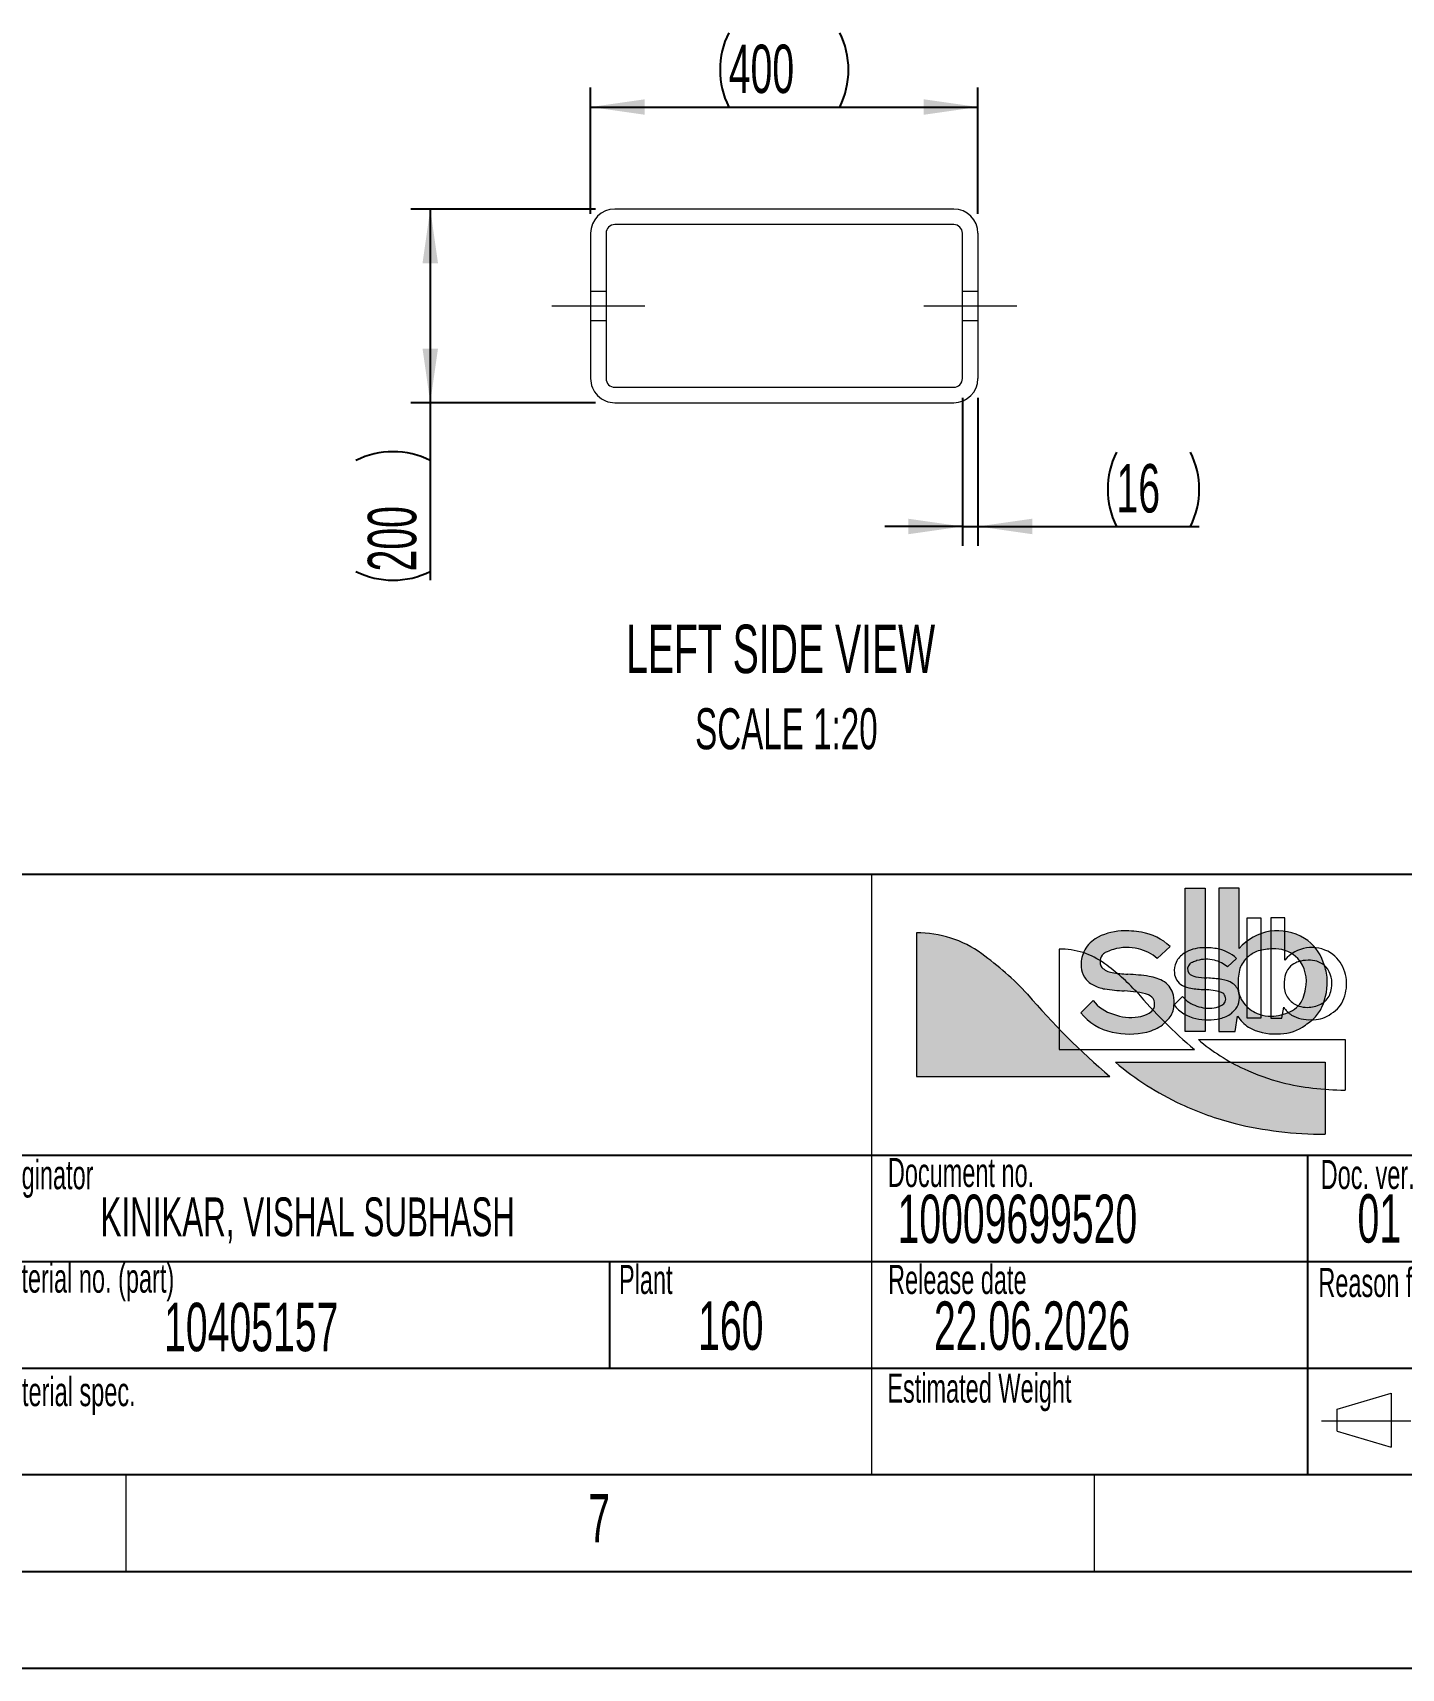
# Paper-space layout 'Sheet6' of a CAD drawing. Header units: millimetres. Extents: x 0 to 420, y 0 to 300.
# Drawn here: x 310.2 to 380.9, y 0 to 84.4 of the extents above; entities that cross this region are included whole.
import ezdxf
from ezdxf.enums import TextEntityAlignment as Align

# ---------------------------------------------------------------- set-up
doc = ezdxf.new("R2010")
doc.units = ezdxf.units.MM
doc.linetypes.add('CENTERX2', pattern=[20.319999999999997, 12.7, -2.54, 2.54, -2.54])
doc.linetypes.add('HIDDEN', pattern=[1.905, 1.27, -0.635])
for name, color, linetype in [('1ST_ANGLE', 7, 'Continuous'), ('BORDER', 7, 'Continuous'), ('DIMS', 7, 'Continuous')]:
    doc.layers.add(name, color=color, linetype=linetype)
doc.layers.add('HIDDEN', color=7, linetype='Continuous', plot=False)
doc.layers.add('HIDDEN_DETAIL', color=7, linetype='Continuous', plot=False)
doc.styles.add('SLDTEXTSTYLE0', font='TXT', dxfattribs={"width": 0.605})
doc.dimstyles.new('SLDDIMSTYLE6', dxfattribs={"dimtxt": 2.5, "dimasz": 2.8, "dimexe": 0, "dimexo": 0.0625, "dimtad": 1, "dimdec": 0, "dimlfac": 20, "dimrnd": 1e-09, "dimzin": 12, "dimdsep": 46, "dimtxsty": 'SLDTEXTSTYLE0', "dimsah": 1, "dimcen": 0.09, "dimadec": 0, "dimazin": 3, "dimtfac": 1, "dimtdec": 0, "dimtofl": 0, "dimtmove": 0, "dimatfit": 3, "dimfxl": 1, "dimfrac": 2, "dimtolj": 1, "dimtzin": 12, "dimarcsym": 0})
doc.dimstyles.new('SLDDIMSTYLE7', dxfattribs={"dimtxt": 2.5, "dimasz": 2.8, "dimexe": 0, "dimexo": 0.0625, "dimtad": 1, "dimdec": 0, "dimlfac": 20, "dimrnd": 1e-09, "dimzin": 12, "dimdsep": 46, "dimtxsty": 'SLDTEXTSTYLE0', "dimsah": 1, "dimcen": 0.09, "dimadec": 0, "dimazin": 3, "dimtfac": 1, "dimtdec": 0, "dimtmove": 0, "dimatfit": 0, "dimfxl": 1, "dimfrac": 2, "dimtolj": 1, "dimtzin": 12, "dimarcsym": 0})

# ---------------------------------------------------------------- blocks, each defined once
blk = doc.blocks.new('SW_NOTE_0_5')
at = {"color": 0, "linetype": 'Continuous', "lineweight": 0, "insert": (0, 3.867203219315885), "char_height": 3, "attachment_point": 1, "style": 'SLDTEXTSTYLE0'}
blk.add_mtext('Originator', dxfattribs=at)
blk = doc.blocks.new('SW_NOTE_0_6')
at = {"color": 0, "linetype": 'Continuous', "lineweight": 0, "insert": (0, 3.867203219315885), "char_height": 3, "attachment_point": 1, "style": 'SLDTEXTSTYLE0'}
blk.add_mtext('Material no. (part)', dxfattribs=at)
blk = doc.blocks.new('SW_NOTE_0_7')
at = {"color": 0, "linetype": 'Continuous', "lineweight": 0, "insert": (0, 3.867203219315885), "char_height": 3, "attachment_point": 1, "style": 'SLDTEXTSTYLE0'}
blk.add_mtext('Document no.', dxfattribs=at)
blk = doc.blocks.new('SW_NOTE_0_8')
at = {"color": 0, "linetype": 'Continuous', "lineweight": 0, "insert": (0, 3.867203219315885), "char_height": 3, "attachment_point": 1, "style": 'SLDTEXTSTYLE0'}
blk.add_mtext('Doc. ver.', dxfattribs=at)
blk = doc.blocks.new('SW_NOTE_0_9')
at = {"color": 0, "linetype": 'Continuous', "lineweight": 0, "insert": (0, 3.867203219315885), "char_height": 3, "attachment_point": 1, "style": 'SLDTEXTSTYLE0'}
blk.add_mtext('Reason for issue', dxfattribs=at)
blk = doc.blocks.new('SW_NOTE_0_12')
at = {"color": 0, "linetype": 'Continuous', "lineweight": 0, "insert": (0, 3.867203219315885), "char_height": 3, "attachment_point": 1, "style": 'SLDTEXTSTYLE0'}
blk.add_mtext('Plant', dxfattribs=at)
blk = doc.blocks.new('SW_NOTE_0_13')
at = {"color": 0, "linetype": 'Continuous', "lineweight": 0, "insert": (0, 3.867203219315885), "char_height": 3, "attachment_point": 1, "style": 'SLDTEXTSTYLE0'}
blk.add_mtext('Estimated Weight', dxfattribs=at)
blk = doc.blocks.new('SW_NOTE_0_16')
at = {"color": 0, "linetype": 'Continuous', "lineweight": 0, "insert": (0, 3.867203219315885), "char_height": 3, "attachment_point": 1, "style": 'SLDTEXTSTYLE0'}
blk.add_mtext('Release date', dxfattribs=at)
blk = doc.blocks.new('SW_NOTE_0_17')
at = {"color": 0, "linetype": 'Continuous', "lineweight": 0, "insert": (0, 3.867203219315885), "char_height": 3, "attachment_point": 1, "style": 'SLDTEXTSTYLE0'}
blk.add_mtext('Material spec.', dxfattribs=at)
blk = doc.blocks.new('Title Block OSS Basic with PropInfo A3_v03')
at = {"linetype": 'Continuous'}
blk.add_hatch(color=182, dxfattribs=at).paths.add_polyline_path([(445.1657645287956, 238.8167877039867), (447.2074162423425, 238.8167877039867), (447.2074162423425, 253.6019358273643), (445.1657645287956, 253.6019358273643)], flags=0)
h = blk.add_hatch(color=182, dxfattribs=at)
edge = h.paths.add_edge_path(flags=0)
edge.add_arc((454.7128636717994, 243.9965743520274), 5.227273584209347, 58.01089399958681, 139.6383755213244, ccw=False)
edge.add_arc((455.0230550658435, 244.4931944414193), 4.641739457000195, 18.792718228384615, 58.01089399958619, ccw=False)
edge.add_arc((453.1274944373821, 243.5439950485553), 6.748174745095844, 7.672553724041222, 21.238331574411006, ccw=False)
edge.add_arc((453.539044434127, 243.9453687627665), 6.296062186235452, -24.402547678770873, 4.551135540738528, ccw=False)
edge.add_arc((455.8820032635099, 242.8461517010115), 3.708422116042959, 314.4038713115278, 336.1078909031915, ccw=False)
edge.add_arc((450.8433589069748, 248.9196871811136), 11.59134659359367, 303.64214309932, 311.18930936526016, ccw=False)
edge.add_arc((454.8751307987652, 243.0578577566604), 4.47900095269395, 267.0218230695033, 302.24729345749716, ccw=False)
edge.add_arc((454.2894430588207, 243.6982033978878), 5.125466080599462, 239.77030267141112, 273.9489491215218, ccw=False)
edge.add_arc((453.5545315951534, 242.2452804659853), 3.501446836074568, 211.6162724936101, 238.1905998564331, ccw=False)
edge.add_line((450.5727762097274, 240.4097247552156), (450.3035474123366, 238.8167877039867))
edge.add_line((450.3035474123366, 238.8167877039867), (448.6433031617601, 238.8167877039867))
edge.add_line((448.6433031617601, 238.8167877039867), (448.6433031617601, 253.6019358273643))
edge.add_line((448.6433031617601, 253.6019358273643), (450.7298263415387, 253.6019358273643))
edge.add_line((450.7298263415387, 253.6019358273643), (450.7298263415387, 247.3818073942156))
edge = h.paths.add_edge_path(flags=0)
edge.add_arc((453.4315284919234, 244.4248281699734), 2.765721342267225, 138.7981013864251, 168.821103387412)
edge.add_arc((457.2629156915521, 243.7876451210355), 6.648988824329781, 169.8354812608971, 184.5632408926944)
edge.add_arc((453.4549982100645, 243.4546419474555), 2.82679710133947, 183.9755988357257, 222.1270029972247)
edge.add_arc((453.9556906866481, 243.9074811277093), 3.501894338247078, 222.1270029972233, 250.8240505056227)
edge.add_arc((454.0202349118582, 244.1168416058627), 3.720847353005345, 250.9442478359612, 270.2819574876322)
edge.add_arc((453.9105900668333, 245.3044517655121), 4.9100799835291, 271.4932818760516, 295.6658826660078)
edge.add_arc((454.8773889513712, 243.2925270717392), 2.677919358359705, 295.66588266601, 337.4853397874631)
edge.add_arc((450.8016002895129, 244.4540644186905), 6.905077526292691, 341.5354113482329, 349.652008040191)
edge.add_arc((453.9947076785694, 243.9699883986721), 3.67824233501591, 348.1352051427971, 400.4258508379151)
edge.add_arc((454.4542834457746, 244.098975059118), 3.250896430947341, 43.94995445905325, 89.05957276633465)
edge.add_arc((454.3878668943943, 240.0528923726695), 7.297524195379891, 89.0595727663358, 100.2970364313413)
edge.add_arc((453.5815276405017, 244.4294612103091), 2.847330302537252, 100.0749804652568, 116.1351378542159)
edge.add_arc((453.8717669321507, 243.929626308071), 3.42414658988014, 116.8110331394511, 137.415915447898)
h = blk.add_hatch(color=182, dxfattribs=at)
edge = h.paths.add_edge_path(flags=0)
edge.add_arc((487.3019194714503, 292.6781861510541), 76.91117174043566, 220.5578415080118, 229.5364955474084, ccw=False)
edge.add_arc((405.5248102687739, 221.0309299151794), 31.8301279465637, 42.82877615647676, 54.18576327895369)
edge.add_arc((417.5654145547388, 237.8839230862384), 11.11848427626488, 53.68210514192747, 90.78786846453552)
edge.add_line((417.4125302210676, 249.0013561974411), (417.4125302210676, 234.1626678006407))
edge.add_line((417.4125302210676, 234.1626678006407), (437.3893714432318, 234.1626678006407))
h = blk.add_hatch(color=182, dxfattribs=at)
edge = h.paths.add_edge_path(flags=0)
edge.add_arc((438.9267675500934, 238.9039947727837), 10.3014497698434, 80.42596419707377, 92.0950290770627)
edge.add_arc((438.7488823278936, 243.7667099844662), 5.435481995370785, 92.09502907706221, 121.9460221459755)
edge.add_arc((437.5044618211238, 245.762380243651), 3.083614188485452, 121.9460221459755, 155.5167718523465)
edge.add_arc((437.5731074881314, 245.7311208751684), 3.159042138986903, 155.5167718523463, 184.7516142614847)
edge.add_arc((436.8088306125064, 245.6675926825031), 2.392129514316783, 184.7516142614845, 210.7377289886316)
edge.add_arc((436.5754658527181, 245.5288229013592), 2.12062230765407, 210.7377289886308, 243.8434910966493)
edge.add_arc((437.5663225973024, 247.2502340114344), 4.10461987026036, 242.0209133597868, 260.033887216455)
edge.add_arc((440.0414915358939, 265.5263350536696), 22.54497154458755, 261.8770925397264, 267.0063839676636)
edge.add_arc((437.9450348349395, 226.3705712710952), 16.66691665284015, 82.39362272663698, 86.83897391973721, ccw=False)
edge.add_arc((439.2475072185767, 236.4333943491112), 6.520362964511088, 71.02023521644361, 82.03359829510367, ccw=False)
edge.add_arc((441.0148398512006, 241.6690340931306), 0.995070233035464, 21.253831238437726, 69.20270642187211, ccw=False)
edge.add_arc((440.8651108619236, 241.6509182022313), 1.141794682358366, -22.925161939910993, 19.377092871085722, ccw=False)
edge.add_arc((440.7947189133776, 241.8061328982897), 1.272343680276647, 299.68352841354806, 331.8649119163105, ccw=False)
edge.add_arc((439.8915959410123, 243.4440381808612), 3.142659319919695, 277.51384270996545, 299.20046410907736, ccw=False)
edge.add_arc((439.5290250724888, 245.1675770414651), 4.900644980465009, 248.7579245846302, 279.0816056120108, ccw=False)
edge.add_arc((438.8677722528587, 244.5367978401833), 4.091562580398778, 217.9332228997959, 254.1964500931708, ccw=False)
edge.add_line((435.6406432657708, 242.0215398315456), (434.3802421426502, 240.7568118990311))
edge.add_arc((438.6997338897331, 244.1135048912275), 5.470411026328633, 217.8509112094316, 258.481389410928)
edge.add_arc((439.4082622708863, 246.6007468359583), 8.05146790572062, 257.0751558453784, 282.9248441546223)
edge.add_arc((439.6254682443193, 244.3212396692142), 5.788814278970842, 285.8772476635853, 303.6503371987634)
edge.add_arc((432.0583878987616, 250.435544877807), 15.35021954646896, 314.5821401707907, 318.1631161492628)
edge.add_arc((441.8149472870223, 241.5836176201468), 2.178534879792595, 320.4611912950333, 357.1734222976351)
edge.add_arc((440.699525062913, 241.8915406071432), 3.317411291203139, 352.807461819332, 371.542026409893)
edge.add_arc((441.7757091377819, 242.098261647815), 2.221664280753271, 11.871858887574, 56.0907580943633)
edge.add_arc((440.8812761110579, 240.48483612946), 4.062732666881476, 58.31654111008981, 82.00922153966035)
edge.add_arc((438.2111431695267, 223.6844096252593), 21.07348119960902, 81.16983310365124, 87.24138327105055)
edge.add_arc((440.1078475799998, 260.3747800188481), 15.66618448211711, 260.81574122509227, 266.77083242163474, ccw=False)
edge.add_arc((437.9068893255342, 246.8619095455661), 1.975316462469494, 226.3330938183045, 261.278486409199, ccw=False)
edge.add_arc((437.4514544314261, 246.0256635609668), 1.084663729754218, 131.4838335993697, 213.1185370354107, ccw=False)
edge.add_arc((437.3701838548942, 246.116920274057), 0.9624651945383451, 106.38181624134981, 131.4579965950686, ccw=False)
edge.add_arc((439.3759500544221, 242.0524068535297), 5.483148979990127, 107.2116182979151, 114.5389594286737, ccw=False)
edge.add_arc((439.1291298034236, 242.7888930504585), 4.706643092651752, 75.2688934168757, 106.9944484384686, ccw=False)
edge.add_arc((439.4383373247097, 243.1756199871456), 4.258733761453125, 48.29678060624508, 77.97013098144521, ccw=False)
edge.add_line((442.2715549568446, 246.3551940309289), (443.5952632106827, 247.6115950854193))
edge.add_arc((439.7296125674877, 243.4710320363024), 5.664584473634934, 46.96661430914759, 80.75028701060002)
h = blk.add_hatch(color=182, dxfattribs=at)
edge = h.paths.add_edge_path(flags=0)
edge.add_arc((459.4159188973574, 266.6094611338531), 38.39130687004372, 256.2695129009646, 263.1591393015834)
edge.add_arc((459.4658089372538, 265.4345573914718), 37.23119215254772, 262.8675435860098, 270.2134392458894)
edge.add_line((459.6045029085137, 228.2036235718338), (459.6045029085137, 235.6387718013675))
edge.add_line((459.6045029085137, 235.6387718013675), (437.9720042194422, 235.6387718013675))
edge.add_arc((457.1738509790876, 258.185978403674), 29.61566214941005, 229.5813334451303, 245.1067268152515)
edge.add_arc((458.1283416401246, 259.9428580231423), 31.61134150151506, 244.8778245536918, 255.6685289824602)
at = {"color": 7, "linetype": 'Continuous', "lineweight": 25}
blk.add_line((227.7728947943335, 255.0588188415051), (525.7728947943335, 255.0588188415051), dxfattribs=at)
at = {"color": 7, "linetype": 'Continuous', "lineweight": 18}
blk.add_line((412.7728947943333, 255.0588188415051), (412.7728947943331, 193.0588188415051), dxfattribs=at)
at = {"color": 7, "linetype": 'Continuous'}
for p, q in [((227.7728947943335, 226.0588188415051), (412.7728947943335, 226.0588188415051)), ((412.7728947943335, 226.0588188415051), (525.7728947943331, 226.0588188415051)), ((457.772894794333, 226.0588188415051), (457.772894794333, 193.0588188415051)), ((227.7728947943335, 215.0588188415051), (525.7728947943331, 215.0588188415051)), ((385.7176233375682, 215.0588188415051), (385.7176233375682, 204.0588188415051)), ((227.7728947943335, 204.0588188415051), (525.7728947943333, 204.0588188415051))]:
    blk.add_line(p, q, dxfattribs=at)
at = {"layer": '1ST_ANGLE', "color": 7, "lineweight": 18}
for p, q in [((460.8449231592774, 199.8004639854627), (466.4449231592786, 201.4804639854628)), ((466.4449231592786, 201.4804639854628), (466.4449231592786, 195.8804639854627)), ((460.8329473479574, 199.8004639854628), (460.8329473479574, 197.5604639854626)), ((459.2427987814452, 198.5977229639242), (468.4670788845838, 198.5977229639242)), ((460.8449231592778, 197.5604639854626), (466.4449231592786, 195.8804639854627))]:
    blk.add_line(p, q, dxfattribs=at)
at = {"layer": 'HIDDEN', "color": 182, "lineweight": 18}
for p, q in [((445.1657645287956, 238.8167877039867), (445.1657645287956, 253.6019358273643)), ((445.1657645287956, 253.6019358273643), (447.2074162423425, 253.6019358273643)), ((447.2074162423425, 253.6019358273643), (447.2074162423425, 238.8167877039867)), ((450.7298263415387, 253.6019358273643), (448.6433031617601, 253.6019358273643)), ((448.6433031617601, 253.6019358273643), (448.6433031617601, 238.8167877039867)), ((450.7298263415387, 247.3818073942156), (450.7298263415387, 253.6019358273643)), ((417.4125302210676, 249.0013561974411), (417.4125302210676, 234.1626678006407)), ((442.2715549568446, 246.3551940309289), (443.5952632106827, 247.6115950854193)), ((434.3802421426502, 240.7568118990311), (435.6406432657708, 242.0215398315456)), ((450.3035474123366, 238.8167877039867), (450.5727762097274, 240.4097247552156)), ((447.2074162423425, 238.8167877039867), (445.1657645287956, 238.8167877039867)), ((448.6433031617601, 238.8167877039867), (450.3035474123366, 238.8167877039867)), ((437.9720042194422, 235.6387718013675), (459.6045029085137, 235.6387718013675)), ((459.6045029085137, 235.6387718013675), (459.6045029085137, 228.2036235718338)), ((417.4125302210676, 234.1626678006407), (437.3893714432318, 234.1626678006407))]:
    blk.add_line(p, q, dxfattribs=at)
for centre, radius, start, end in [((417.5654145547388, 237.8839230862384), 11.11848427626491, 53.68210514192755, 90.78786846453552), ((437.5044618211238, 245.762380243651), 3.083614188485472, 121.9460221459755, 155.5167718523465), ((438.7488823278936, 243.7667099844662), 5.43548199537081, 92.09502907706221, 121.9460221459755), ((438.9267675500934, 238.9039947727837), 10.30144976984339, 80.42596419707377, 92.09502907706268), ((439.7296125674877, 243.4710320363024), 5.664584473634942, 46.96661430914759, 80.75028701060002), ((454.7128636717994, 243.9965743520274), 5.227273584209359, 58.0108939995876, 139.6383755213253), ((455.0230550658435, 244.4931944414193), 4.641739457000208, 18.79271822838537, 58.01089399958695), ((405.5248102687739, 221.0309299151794), 31.83012794656374, 42.82877615647676, 54.18576327895371), ((437.5731074881314, 245.7311208751684), 3.159042138986894, 155.5167718523463, 184.7516142614847), ((437.4514544314261, 246.0256635609668), 1.084663729754267, 131.4838335993705, 213.1185370354099), ((437.3701838548942, 246.116920274057), 0.962465194538357, 106.3818162413506, 131.4579965950693), ((439.3759500544221, 242.0524068535297), 5.483148979990156, 107.211618297916, 114.5389594286745), ((439.1291298034236, 242.7888930504585), 4.706643092651758, 75.26889341687655, 106.9944484384694), ((439.4383373247097, 243.1756199871456), 4.258733761453141, 48.29678060624597, 77.97013098144603), ((453.8717669321507, 243.929626308071), 3.424146589880162, 116.8110331394511, 137.4159154478977), ((453.5815276405017, 244.4294612103091), 2.847330302537264, 100.0749804652568, 116.1351378542159), ((454.3878668943943, 240.0528923726695), 7.297524195379888, 89.0595727663358, 100.2970364313413), ((454.4542834457746, 244.098975059118), 3.250896430947378, 43.94995445905325, 89.05957276633468), ((436.8088306125064, 245.6675926825031), 2.39212951431682, 184.7516142614845, 210.7377289886316), ((437.9068893255342, 246.8619095455661), 1.975316462469485, 226.3330938183041, 261.2784864091996), ((440.1078475799998, 260.3747800188481), 15.66618448211714, 260.8157412250931, 266.7708324216355), ((457.2629156915521, 243.7876451210355), 6.648988824329813, 169.8354812608971, 184.5632408926944), ((453.4315284919234, 244.4248281699734), 2.765721342267215, 138.7981013864246, 168.821103387412), ((453.9947076785694, 243.9699883986721), 3.678242335015945, 348.1352051427969, 40.42585083791425), ((453.1274944373821, 243.5439950485553), 6.748174745095879, 7.672553724041927, 21.23833157441171), ((436.5754658527181, 245.5288229013592), 2.120622307654082, 210.7377289886308, 243.8434910966489), ((437.5663225973024, 247.2502340114344), 4.104619870260371, 242.0209133597866, 260.033887216455), ((438.2111431695267, 223.6844096252593), 21.07348119960902, 81.16983310365124, 87.24138327105055), ((440.8812761110579, 240.48483612946), 4.062732666881472, 58.31654111009001, 82.00922153966035), ((441.7757091377819, 242.098261647815), 2.221664280753302, 11.871858887574, 56.09075809436371), ((453.4549982100645, 243.4546419474555), 2.826797101339482, 183.9755988357257, 222.1270029972247), ((453.539044434127, 243.9453687627665), 6.296062186235486, 335.5974523212307, 4.551135540739267), ((487.3019194714503, 292.6781861510541), 76.91117174043566, 220.5578415080126, 229.5364955474092), ((438.8677722528587, 244.5367978401833), 4.091562580398807, 217.9332228997967, 254.1964500931717), ((440.0414915358939, 265.5263350536696), 22.54497154458758, 261.8770925397264, 267.0063839676636), ((437.9450348349395, 226.3705712710952), 16.66691665284016, 82.39362272663783, 86.83897391973802), ((439.2475072185767, 236.4333943491112), 6.520362964511087, 71.02023521644448, 82.03359829510447), ((441.0148398512006, 241.6690340931306), 0.995070233035498, 21.25383123843853, 69.20270642187349), ((440.8651108619236, 241.6509182022313), 1.141794682358361, 337.0748380600907, 19.37709287108663), ((440.699525062913, 241.8915406071432), 3.317411291203165, 352.807461819332, 11.5420264098922), ((453.9556906866481, 243.9074811277093), 3.501894338247111, 222.1270029972233, 250.8240505056229), ((454.8773889513712, 243.2925270717392), 2.677919358359745, 295.66588266601, 337.4853397874635), ((450.8016002895129, 244.4540644186905), 6.905077526292745, 341.535411348233, 349.652008040191), ((438.6997338897331, 244.1135048912275), 5.470411026328639, 217.8509112094316, 258.481389410928), ((439.5290250724888, 245.1675770414651), 4.900644980465033, 248.7579245846312, 279.0816056120116), ((439.8915959410123, 243.4440381808612), 3.142659319919695, 277.5138427099664, 299.2004641090782), ((440.7947189133776, 241.8061328982897), 1.272343680276631, 299.6835284135488, 331.8649119163113), ((432.0583878987616, 250.435544877807), 15.35021954646897, 314.5821401707908, 318.1631161492628), ((441.8149472870223, 241.5836176201468), 2.178534879792576, 320.4611912950333, 357.1734222976351), ((453.5545315951534, 242.2452804659853), 3.501446836074614, 211.6162724936109, 238.1905998564344), ((454.0202349118582, 244.1168416058627), 3.720847353005378, 250.9442478359614, 270.2819574876322), ((453.9105900668333, 245.3044517655121), 4.910079983529111, 271.4932818760516, 295.6658826660078), ((450.8433589069748, 248.9196871811136), 11.59134659359368, 303.6421430993208, 311.189309365261), ((455.8820032635099, 242.8461517010115), 3.708422116042956, 314.4038713115286, 336.1078909031923), ((439.4082622708863, 246.6007468359583), 8.05146790572065, 257.0751558453784, 282.9248441546224), ((439.6254682443193, 244.3212396692142), 5.788814278970898, 285.8772476635854, 303.6503371987634), ((454.2894430588207, 243.6982033978878), 5.125466080599446, 239.7703026714123, 273.9489491215227), ((454.8751307987652, 243.0578577566604), 4.479000952693972, 267.0218230695041, 302.247293457498), ((457.1738509790876, 258.185978403674), 29.61566214941007, 229.5813334451303, 245.1067268152515), ((458.1283416401246, 259.9428580231423), 31.61134150151509, 244.8778245536918, 255.6685289824602), ((459.4159188973574, 266.6094611338531), 38.39130687004371, 256.2695129009646, 263.1591393015834), ((459.4658089372538, 265.4345573914718), 37.23119215254773, 262.8675435860098, 270.2134392458894)]:
    blk.add_arc(centre, radius, start, end, dxfattribs=at)
at = {"color": 7, "linetype": 'Continuous', "lineweight": 0}
for name, p in [('SW_NOTE_0_5', (321.7789597885722, 221.6633006273954)), ('SW_NOTE_0_7', (414.4588814836735, 221.8936599185672)), ('SW_NOTE_0_8', (459.1525990108292, 221.6887343579501)), ('SW_NOTE_0_6', (321.6191254676247, 210.9817628253011)), ('SW_NOTE_0_12', (386.6959088604781, 210.845621112434)), ('SW_NOTE_0_16', (414.4786505897486, 210.845621112434)), ('SW_NOTE_0_9', (458.9095785858598, 210.5315551261833)), ('SW_NOTE_0_17', (321.6774283897828, 199.262081462329)), ('SW_NOTE_0_13', (414.401025449877, 199.6275352900606))]:
    blk.add_blockref(name, p, dxfattribs=at)
at = {"color": 7, "linetype": 'Continuous', "lineweight": 0, "style": 'SLDTEXTSTYLE0', "width": 0.605, "flags": 2}
for tag, height, p in [('AUTOATTR13', 5, (320.3032557941411, 251.4117741585773)), ('AUTOATTR14', 5, (320.3375430680251, 243.3295831228859)), ('AUTOATTR15', 5, (320.6478726952708, 235.4521572369879)), ('AUTOATTR12', 4, (273.8037478943185, 221.6083199766375)), ('AUTOATTR5', 4, (368.9031174405947, 221.6366305962629)), ('AUTOATTR4', 5, (436.0816133348242, 221.9148973843365)), ('AUTOATTR2', 5, (466.705992716867, 221.9602109264341)), ('AUTOATTR6', 5, (354.7212191426938, 210.7455911788393)), ('AUTOATTR7', 5, (400.49077379972, 210.8855212239845)), ('AUTOATTR3', 5, (436.0922252532836, 210.8855212239845)), ('AUTOATTR0', 5, (488.9647484057526, 210.7752171897869))]:
    blk.add_attdef(tag, text='', height=height, dxfattribs=at).set_placement(p, align=Align.TOP_CENTER)
at = {"color": 7, "linetype": 'Continuous', "lineweight": 0, "style": 'SLDTEXTSTYLE0', "width": 0.605}
for tag, height, p in [('ORIGINATOR', 4, (368.9031174405947, 221.6366305962629)), ('DOCUMENT_NO.', 5, (436.0816133348242, 221.9148973843365)), ('DOC._VER.', 5, (466.705992716867, 221.9602109264341)), ('MATERIAL_NO.', 5, (354.7212191426938, 210.7455911788393)), ('PLANT', 5, (400.49077379972, 210.8855212239845)), ('RELEASE_DATE', 5, (436.0922252532836, 210.8855212239845)), ('REASON_FOR_ISSUE', 5, (488.9647484057526, 210.7752171897869)), ('AUTOATTR16', 5, (510.717301285889, 198.4736062412283))]:
    blk.add_attdef(tag, text='', height=height, dxfattribs=at).set_placement(p, align=Align.TOP_CENTER)
at = {"color": 7, "linetype": 'Continuous', "lineweight": 0, "style": 'SLDTEXTSTYLE0', "width": 0.605, "flags": 2}
blk.add_attdef('AUTOATTR17', text='', height=5, dxfattribs=at).set_placement((446.0870159935948, 198.4597174276731), align=Align.TOP_RIGHT)
at = {"color": 7, "linetype": 'Continuous', "lineweight": 0, "flags": 2}
for tag in ['AUTOATTR1', 'AUTOATTR8', 'AUTOATTR10', 'AUTOATTR11']:
    blk.add_attdef(tag, (0, 0), '', height=2.5, dxfattribs=at)
at = {"color": 7, "linetype": 'Continuous', "lineweight": 0}
blk.add_attdef('ECO_NO.', (0, 0), '', height=2.5, dxfattribs=at)
blk = doc.blocks.new('_D_218')
at = {"layer": 'DIMS', "transparency": 16777216}
for p, q in [((339.2440717052245, 75.3440040196713), (329.7173542289786, 75.3440040196713)), ((330.7173542289786, 75.3440040196713), (330.7173542289786, 65.34400401967133)), ((339.2440717052245, 65.34400401967132), (329.7173542289786, 65.34400401967133)), ((330.7173542289786, 65.34400401967133), (330.7173542289786, 56.1809905764912))]:
    blk.add_line(p, q, dxfattribs=at)
for centre, start, end in [((328.7989514956974, 58.52622534332654), 63.4349488229221, 116.5650511770781), ((328.7989514956975, 60.47066948560855), 243.4349488229229, 296.5650511770789)]:
    blk.add_arc(centre, 4.289678919838297, start, end, dxfattribs=at)
for points in [[(330.7173542289786, 75.3440040196713), (330.3173542289786, 72.5440040196713), (331.1173542289786, 72.5440040196713)], [(330.7173542289786, 65.34400401967133), (331.1173542289786, 68.14400401967133), (330.3173542289786, 68.14400401967133)]]:
    blk.add_solid(points, dxfattribs=at)
at = {"layer": 'DIMS', "transparency": 16777216, "insert": (327.4946850541718, 56.63386401904604), "char_height": 2.5, "attachment_point": 1, "rotation": 90.00000000000041, "style": 'SLDTEXTSTYLE0'}
blk.add_mtext('200', dxfattribs=at)
blk = doc.blocks.new('_D_219')
at = {"layer": 'DIMS', "transparency": 16777216}
for p, q in [((338.994071705225, 75.09400401967129), (338.994071705225, 81.61306794807619)), ((358.9940717052249, 75.09400401967132), (358.994071705225, 81.61306794807622)), ((338.994071705225, 80.61306794807619), (358.994071705225, 80.61306794807622))]:
    blk.add_line(p, q, dxfattribs=at)
for centre, start, end in [((349.9662936890547, 82.5314706813574), 153.434948822922, 206.5650511770788), ((348.0218495467727, 82.5314706813574), 333.4349488229228, 26.56505117707799)]:
    blk.add_arc(centre, 4.289678919838284, start, end, dxfattribs=at)
for points in [[(338.994071705225, 80.61306794807619), (341.794071705225, 80.21306794807619), (341.794071705225, 81.0130679480762)], [(358.994071705225, 80.61306794807622), (356.194071705225, 81.01306794807623), (356.194071705225, 80.21306794807622)]]:
    blk.add_solid(points, dxfattribs=at)
at = {"layer": 'DIMS', "transparency": 16777216, "insert": (346.1294882224922, 83.83573712288309), "char_height": 2.5, "attachment_point": 1, "style": 'SLDTEXTSTYLE0'}
blk.add_mtext('400', dxfattribs=at)
blk = doc.blocks.new('_D_220')
at = {"layer": 'DIMS', "transparency": 16777216}
for p, q in [((358.1940717052245, 65.59400401967133), (358.1940717052245, 57.95570900877848)), ((358.994071705225, 65.59400401967133), (358.994071705225, 57.95570900877849)), ((358.1940717052245, 58.95570900877848), (354.1940717052245, 58.95570900877845)), ((358.1940717052245, 58.95570900877848), (358.994071705225, 58.95570900877849)), ((358.994071705225, 58.95570900877849), (370.4191789499016, 58.95570900877859))]:
    blk.add_line(p, q, dxfattribs=at)
for centre, radius, start, end in [((369.9836665824985, 60.87411174205976), 4.28967891983829, 153.4349488229221, 206.5650511770789), ((366.1295000989919, 60.87411174205975), 4.289678919838287, 333.4349488229229, 26.56505117707808)]:
    blk.add_arc(centre, radius, start, end, dxfattribs=at)
for points in [[(358.1940717052245, 58.95570900877848), (355.3940717052245, 59.35570900877848), (355.3940717052245, 58.55570900877849)], [(358.994071705225, 58.95570900877849), (361.794071705225, 58.55570900877849), (361.794071705225, 59.35570900877849)]]:
    blk.add_solid(points, dxfattribs=at)
at = {"layer": 'DIMS', "transparency": 16777216, "insert": (366.146861115936, 62.17837818358543), "char_height": 2.5, "attachment_point": 1, "style": 'SLDTEXTSTYLE0'}
blk.add_mtext('16', dxfattribs=at)

psp = doc.layouts.new('Sheet6')

# ---------------------------------------------------------------- linework, layer by layer
at = {"color": 7, "linetype": 'Continuous', "lineweight": 18}
for p, q in [((357.744071705225, 75.3440040196713), (340.2440717052249, 75.34400401967132)), ((357.7440717052252, 74.54400401967132), (340.2440717052251, 74.54400401967132)), ((338.9940717052255, 74.0940040196713), (338.9940717052255, 66.59400401967135)), ((339.794071705225, 74.0940040196713), (339.794071705225, 66.59400401967133)), ((358.194071705225, 66.59400401967129), (358.194071705225, 74.0940040196713)), ((358.9940717052254, 74.09400401967132), (358.9940717052255, 66.59400401967129)), ((340.2440717052249, 66.14400401967134), (357.744071705225, 66.1440040196713)), ((340.244071705225, 65.34400401967132), (357.7440717052252, 65.34400401967135))]:
    psp.add_line(p, q, dxfattribs=at)
at = {"color": 7, "linetype": 'HIDDEN', "lineweight": 18}
for p, q in [((339.794071705225, 71.09400401967133), (338.9940717052249, 71.09400401967133)), ((358.994071705225, 71.09400401967133), (358.194071705225, 71.09400401967133)), ((338.9940717052249, 69.59400401967135), (339.794071705225, 69.59400401967135)), ((358.194071705225, 69.59400401967135), (358.994071705225, 69.59400401967135))]:
    psp.add_line(p, q, dxfattribs=at)
at = {"color": 7, "linetype": 'Continuous', "lineweight": 18}
for centre, radius, start, end in [((340.244071705225, 74.09400401967132), 1.25, 90.00000000000261, 180.0000000000014), ((357.744071705225, 74.0940040196713), 1.250000000000398, 6.513775987635208e-13, 90), ((340.244071705225, 74.09400401967132), 0.4500000000000028, 89.99999999998553, 180.0000000000026), ((357.744071705225, 74.0940040196713), 0.4500000000000171, 0, 89.99999999997105), ((340.244071705225, 66.59400401967132), 1.25, 179.9999999999987, 270.0000000000008), ((340.244071705225, 66.59400401967132), 0.4499999999999886, 179.9999999999982, 269.9999999999936), ((357.744071705225, 66.5940040196713), 1.250000000000455, 270.0000000000113, 1.526666247102488e-13), ((357.744071705225, 66.5940040196713), 0.4500000000000028, 270.0000000000008, 359.999999999999)]:
    psp.add_arc(centre, radius, start, end, dxfattribs=at)
at = {"layer": 'BORDER', "lineweight": 25}
psp.add_line((20.00000000000069, 10.00000000000001), (410.0000000000001, 10.00000000000005), dxfattribs=at)
at = {"layer": 'BORDER', "color": 7, "linetype": 'Continuous', "lineweight": 18}
for p, q in [((314.9999999999957, 10.0000000000002), (314.9999999999957, 4.999999999999968)), ((364.9999999999957, 10.0000000000002), (364.9999999999957, 4.999999999999968))]:
    psp.add_line(p, q, dxfattribs=at)
at = {"layer": 'BORDER'}
for p, q in [((15.00000000000011, 5.000000000000004), (415.1433024754138, 5.000000000000004)), ((6.910453654619677e-13, 1.751623080406021e-42), (420, 0))]:
    psp.add_line(p, q, dxfattribs=at)
at = {"layer": 'DIMS', "linetype": 'CENTERX2', "lineweight": 18, "ltscale": 10}
for p, q in [((336.9940717052251, 70.34400401967201), (341.7940717052251, 70.34400401967201)), ((356.1940717052252, 70.344004019672), (360.9940717052251, 70.344004019672))]:
    psp.add_line(p, q, dxfattribs=at)
at = {"layer": 'HIDDEN_DETAIL', "color": 182, "lineweight": 18}
for p, q in [((372.892312490769, 33.57180569453796), (372.892312490769, 38.74660753772014)), ((372.892312490769, 38.74660753772014), (373.6068905905105, 38.74660753772014)), ((373.6068905905105, 38.74660753772014), (373.6068905905105, 33.57180569453796)), ((374.8397341252291, 38.74660753772014), (374.1094510123065, 38.74660753772014)), ((374.1094510123065, 38.74660753772014), (374.1094510123065, 33.57180569453796)), ((374.8397341252291, 36.56956258611807), (374.8397341252291, 38.74660753772014)), ((363.1786804830642, 37.13640466724702), (363.1786804830642, 31.94286372836686)), ((371.8793391405861, 36.21024790896774), (372.3426370294295, 36.64998827803937)), ((369.1173796556181, 34.25081416280351), (369.5585200487103, 34.69346893918357)), ((374.6905365000083, 33.57180569453796), (374.7847665790951, 34.12933366246809)), ((373.6068905905105, 33.57180569453796), (372.892312490769, 33.57180569453796)), ((374.1094510123065, 33.57180569453796), (374.6905365000083, 33.57180569453796)), ((370.3744963824954, 32.45950012862126), (377.9458709236704, 32.45950012862126)), ((377.9458709236704, 32.45950012862126), (377.9458709236704, 29.85719824828445)), ((363.1786804830642, 31.94286372836686), (370.1705749108217, 31.94286372836686))]:
    psp.add_line(p, q, dxfattribs=at)
for centre, radius, start, end in [((370.6464037204533, 35.30427849270581), 1.902418698379769, 92.09502907706221, 121.9460221459757), ((370.7086635482232, 33.60232816861694), 3.605507419445187, 80.42596419707357, 92.09502907706161), ((376.2337971908203, 35.38473102135223), 1.829545754473282, 58.01089399958668, 139.6383755213251), ((363.2321899998492, 33.24530307832607), 3.891469496692692, 53.68210514192806, 90.78786846453636), ((359.0179784997615, 27.34675546845541), 11.14054478129731, 42.82877615647685, 54.18576327895382), ((370.2348825265366, 35.99182230445155), 1.105664748645505, 155.5167718523469, 184.7516142614836), ((370.2108565430839, 36.00276308342046), 1.079264965969912, 121.9460221459729, 155.5167718523461), ((370.1923039566897, 36.09491224448099), 0.3796323054140148, 131.4838335993718, 213.1185370354062), ((370.1638592549035, 36.12685209406255), 0.3368628180884076, 106.3818162413389, 131.4579965950641), ((370.8658774247383, 34.70427239687804), 1.919102142996526, 107.2116182979148, 114.5389594286734), ((370.7794903368888, 34.9620425658031), 1.647325082428098, 75.26889341687813, 106.9944484384691), ((370.887712969339, 35.09739699364356), 1.490556816508604, 48.29678060624757, 77.9701309814465), ((370.9896593043112, 35.20079121084846), 1.982604565772268, 46.96661430914648, 80.75028701059941), ((375.9394133319433, 35.36129920596748), 1.198451306458067, 116.8110331394486, 137.4159154478981), ((375.8378295798662, 35.53624142175079), 0.9965656058880437, 100.0749804652541, 116.1351378542153), ((376.1200483187286, 34.00444232857694), 2.554133468382957, 89.0595727663365, 100.2970364313408), ((376.1432941117117, 35.42057126883394), 1.137813750831613, 43.94995445905153, 89.05957276633568), ((376.3423641787358, 35.55854805263936), 1.624608809950068, 18.79271822838568, 58.01089399958779), ((369.9673856200678, 35.96958743701872), 0.8372453300109609, 184.7516142614843, 210.7377289886319), ((369.8857079541419, 35.92101801361836), 0.7422178076789591, 210.737728988631, 243.8434910966452), ((370.3517061696276, 36.38759833909075), 0.6913607618643334, 226.3330938183026, 261.2784864091952), ((371.1220415586905, 41.11710300473948), 5.48316456874102, 260.8157412250925, 266.7708324216362), ((370.4581950150249, 28.27547336698336), 7.375718419863157, 81.16983310365133, 87.24138327104987), ((371.3927415445608, 34.15562264345362), 1.421956433408561, 58.316541110089, 82.00922153966002), ((377.1263153977338, 35.31160579050502), 2.327146088515415, 169.8354812608966, 184.5632408926938), ((375.7853298778637, 35.53461985763332), 0.9680024697935352, 138.7981013864255, 168.8211033874116), ((375.9824425931899, 35.37542593767787), 1.287384817255633, 348.135205142796, 40.42585083791287), ((375.822960457635, 35.36680906511089), 2.203621765182424, 335.5974523212313, 4.551135540739822), ((375.6789179587743, 35.22632826513697), 2.361861160783572, 7.672553724041906, 21.2383315744113), ((387.6399667206982, 52.42329515101154), 26.91891010915247, 220.5578415080126, 229.5364955474092), ((370.2325078147464, 36.52351190214465), 1.436616954591148, 242.0209133597843, 260.0338872164549), ((370.6880151941911, 35.57380924220679), 1.432046903139601, 217.9332228997959, 254.1964500931734), ((371.0988169432534, 42.920147266927), 7.890740040605654, 261.877092539727, 267.006383967664), ((370.3650570979194, 29.21562994302596), 5.833420828494042, 82.39362272663827, 86.83897391973815), ((370.8209224321924, 32.73761802033151), 2.282127037578884, 71.02023521644432, 82.03359829510562), ((371.4394888536108, 34.57009193073831), 0.3482745815624227, 21.25383123843925, 69.20270642187087), ((371.3870837073638, 34.56375136892356), 0.3996281388254684, 337.0748380600919, 19.37709287108781), ((371.7057931039143, 34.72032157487786), 0.7775824982636249, 11.87185888757615, 56.09075809436766), ((371.3291286777101, 34.64796921064276), 1.161093951921156, 352.8074618193318, 11.54202640989193), ((375.7935442792132, 35.19505467975206), 0.9893789854688521, 183.975598835725, 222.1270029972236), ((376.2913810386705, 35.13831447325133), 0.937271775425921, 295.6658826660125, 337.4853397874648), ((374.86485500702, 35.54485254468428), 2.416777134202504, 341.5354113482332, 349.6520080401909), ((370.6292017670971, 35.42565671007225), 1.914643859215035, 217.8509112094311, 258.4813894109272), ((370.9194536810616, 35.79458196265539), 1.715225743162758, 248.7579245846339, 279.0816056120127), ((371.0463534850449, 35.19134336144403), 1.099930761971891, 277.5138427099645, 299.200464109075), ((370.9532087912023, 35.49836388236757), 2.026084997639837, 285.8772476635856, 303.6503371987643), ((371.3624465253727, 34.61807651254401), 0.4453202880968908, 299.683528413544, 331.8649119163132), ((368.3047306702571, 37.63837070537504), 5.372576841264188, 314.5821401707914, 318.1631161492631), ((371.7195264561483, 34.54019616519399), 0.7624872079274208, 320.4611912950332, 357.173422297634), ((375.8283809639942, 34.77177816123747), 1.225506392626108, 211.61627249361, 238.1905998564345), ((375.9687866460174, 35.35354839284086), 1.225663018386486, 222.1270029972226, 250.8240505056231), ((375.9913771248409, 35.42682456019458), 1.302296573551898, 250.9442478359614, 270.2819574876302), ((375.9530014290822, 35.84248811607186), 1.718527994235191, 271.4932818760504, 295.665882666008), ((374.8794705231318, 37.10782051153239), 4.056971307757784, 303.6421430993202, 311.1893093652608), ((376.642996047919, 34.98208309349666), 1.297947740615051, 314.4038713115291, 336.1078909031926), ((370.8771867005007, 36.29619139072804), 2.818013767002213, 257.0751558453786, 282.9248441546231), ((376.0855999762778, 35.28030118740336), 1.793913128209811, 239.7703026714127, 273.9489491215234), ((376.2905906852585, 35.05618021297377), 1.567650333442876, 267.0218230695007, 302.2472934574947), ((377.0951427483712, 40.3510224394285), 10.3654817522935, 229.5813334451305, 245.1067268152516), ((377.4292144797342, 40.96593030624241), 11.06396952553028, 244.8778245536918, 255.6685289824599), ((377.8798665197656, 43.2992413949912), 13.43695740451532, 256.2695129009644, 263.1591393015838), ((377.8973280337294, 42.88802508515776), 13.0309172533917, 262.8675435860103, 270.2134392458896)]:
    psp.add_arc(centre, radius, start, end, dxfattribs=at)

# ---------------------------------------------------------------- block references
at = {"color": 7, "linetype": 'Continuous'}
ref = psp.add_blockref('Title Block OSS Basic with PropInfo A3_v03', (147.1135526028333, -86.52940942075263), dxfattribs=dict(at, xscale=0.5, yscale=0.5, zscale=0.5))
ref.add_attrib('DOC._VER.', '01', dxfattribs={"color": 7, "linetype": 'Continuous', "lineweight": 0, "height": 2.5, "style": 'SLDTEXTSTYLE0', "width": 0.605}).set_placement((378.5915489612668, 21.2280266930345), align=Align.BOTTOM_LEFT)
ref.add_attrib('RELEASE_DATE', '22.06.2026', dxfattribs={"color": 7, "linetype": 'Continuous', "lineweight": 0, "height": 2.5, "style": 'SLDTEXTSTYLE0', "width": 0.605}).set_placement((356.7221652294751, 15.69068184180969), align=Align.BOTTOM_LEFT)
ref.add_attrib('DOCUMENT_NO.', '10009699520', dxfattribs={"color": 7, "linetype": 'Continuous', "lineweight": 0, "height": 2.5, "style": 'SLDTEXTSTYLE0', "width": 0.605}).set_placement((354.8418592702454, 21.20536992198569), align=Align.BOTTOM_LEFT)
ref.add_attrib('ORIGINATOR', 'KINIKAR, VISHAL SUBHASH', dxfattribs={"color": 7, "linetype": 'Continuous', "lineweight": 0, "height": 2, "style": 'SLDTEXTSTYLE0', "width": 0.605}).set_placement((313.6901113231307, 21.7107703978349), align=Align.BOTTOM_LEFT)
ref.add_attrib('MATERIAL_NO.', '10405157', dxfattribs={"color": 7, "linetype": 'Continuous', "lineweight": 0, "height": 2.5, "style": 'SLDTEXTSTYLE0', "width": 0.605}).set_placement((316.9741621741802, 15.62071681923712), align=Align.BOTTOM_LEFT)
ref.add_attrib('PLANT', '160', dxfattribs={"color": 7, "linetype": 'Continuous', "lineweight": 0, "height": 2.5, "style": 'SLDTEXTSTYLE0', "width": 0.605}).set_placement((344.5464395026933, 15.69068184180969), align=Align.BOTTOM_LEFT)

# ---------------------------------------------------------------- texts
at = {"layer": 'BORDER', "insert": (338.8779067419396, 9.002133019973908), "char_height": 2.5, "attachment_point": 1, "style": 'SLDTEXTSTYLE0'}
psp.add_mtext('7', dxfattribs=at)
at = {"layer": 'DIMS', "attachment_point": 2, "style": 'SLDTEXTSTYLE0'}
for s, insert, char_height in [('LEFT SIDE VIEW', (348.8031009193116, 53.88483030908247), 2.5), ('SCALE 1:20', (349.1043143889162, 49.56846549809831), 2.116666666666666)]:
    psp.add_mtext(s, dxfattribs=dict(at, insert=insert, char_height=char_height))

# ---------------------------------------------------------------- dimensions: what is measured, and where the dimension line sits
at = {"layer": 'DIMS'}
for base, p1, p2, angle, dimstyle, picture, middle in [((358.9940717052249, 80.61306794807625), (338.994071705225, 74.09400401967129), (358.9940717052249, 74.09400401967132), 8.142219984546625e-14, 'SLDDIMSTYLE6', '_D_219', (348.9940717052253, 80.61306794807624)), ((330.7173542289786, 65.34400401967132), (340.2440717052245, 75.3440040196713), (340.2440717052245, 65.34400401967132), 90.0000000000002, 'SLDDIMSTYLE6', '_D_218', (330.7173542289786, 59.49844750177911)), ((358.994071705225, 58.95570900877852), (358.1940717052245, 66.59400401967133), (358.994071705225, 66.59400401967133), 5.088887490338662e-13, 'SLDDIMSTYLE7', '_D_220', (368.0565833116415, 58.95570900877853))]:
    dim = psp.add_linear_dim(base=base, p1=p1, p2=p2, angle=angle, text='(<>)', dimstyle=dimstyle, dxfattribs=at)
    dim.commit()
    dim.dimension.update_dxf_attribs({"geometry": picture, "text_midpoint": middle, "dimtype": 160})

doc.saveas('drawing.dxf')
